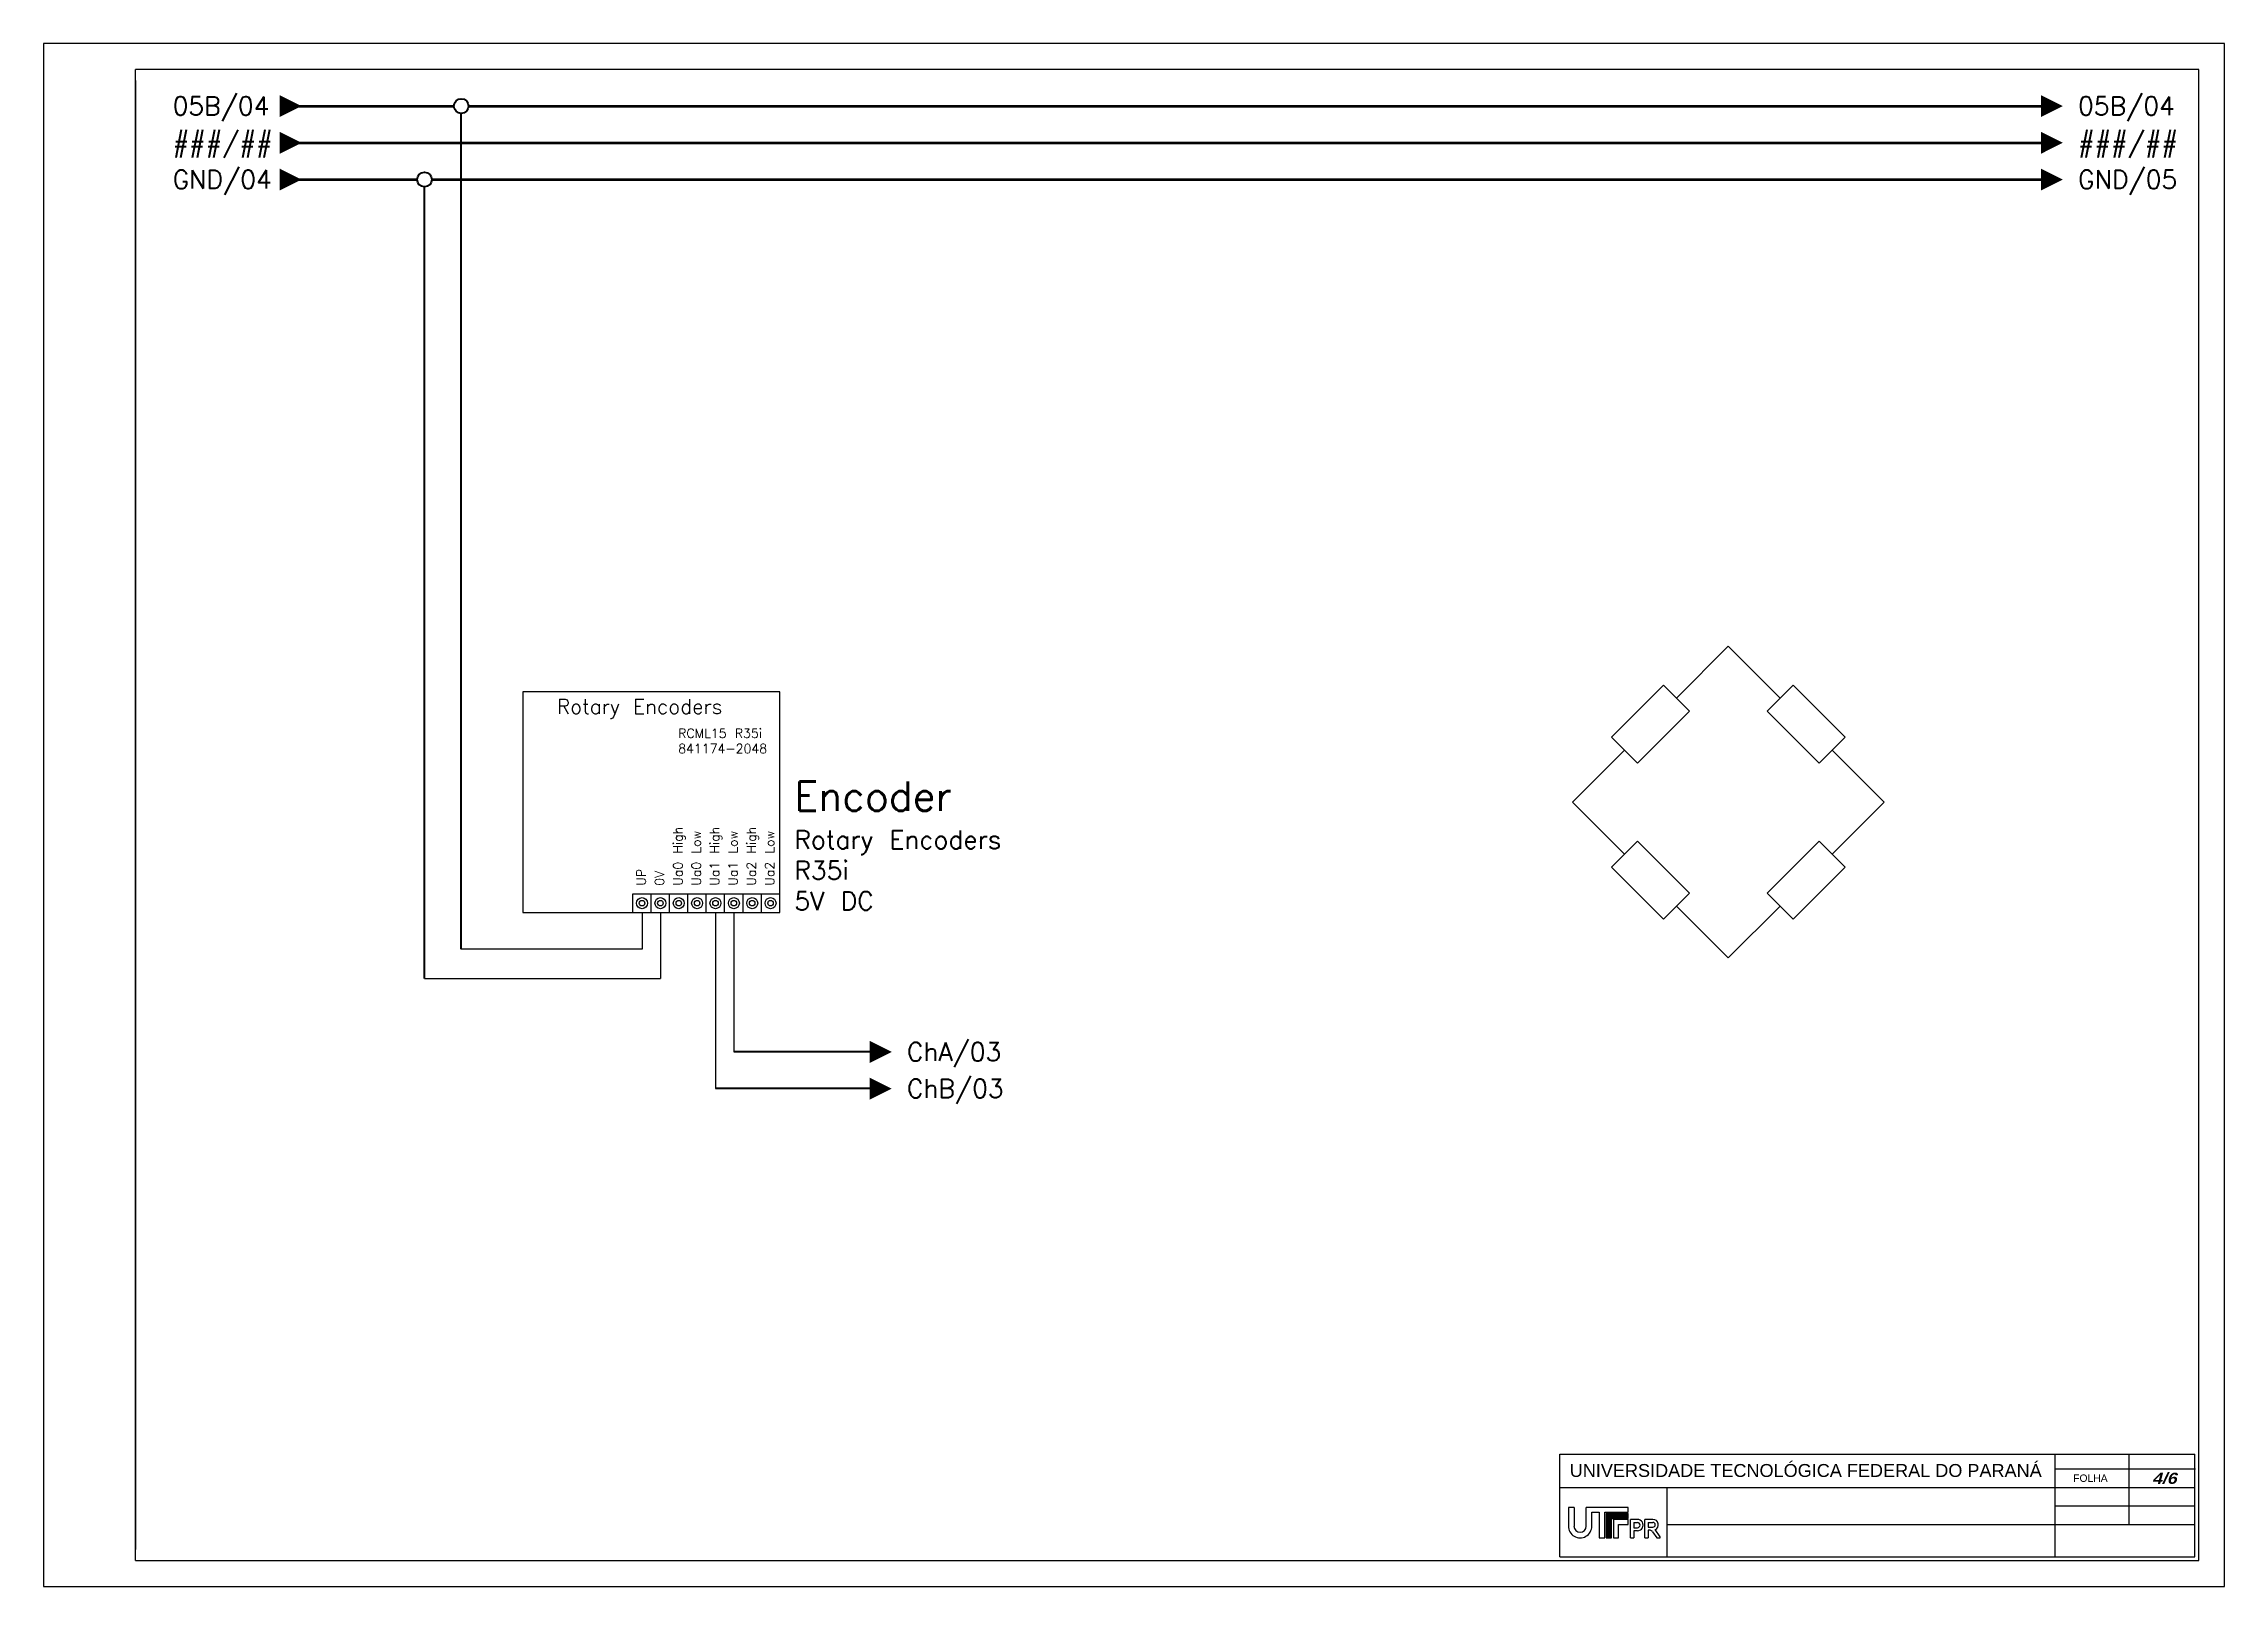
# Model space of a CAD drawing. Header units: millimetres. Extents: x 730 to 1027, y 566 to 776.
import ezdxf
from ezdxf.enums import TextEntityAlignment as Align

# ---------------------------------------------------------------- set-up
doc = ezdxf.new("R2010")
doc.units = ezdxf.units.MM
doc.layers.add('Cabos', color=7, linetype='Continuous', lineweight=40)
doc.layers.add('Eletroduto', color=3, linetype='Continuous')
doc.layers.add('Paredes', color=7, linetype='Continuous')
doc.styles.add('bold', font='')
doc.styles.get("Standard").update_dxf_attribs({"font": 'txt.shx', "height": 5})
doc.styles.add('style1', font='arial.ttf')
doc.styles.get('bold').set_extended_font_data('Arial Black', italic=True)

msp = doc.modelspace()

# ---------------------------------------------------------------- hatches: boundary and pattern name
at = {"lineweight": -3}
h = msp.add_hatch(color=256, dxfattribs=at)
h.set_gradient(color2=(0, 0, 0), tint=1)
h.paths.add_polyline_path([(762.56, 769.13), (762.56, 766.13), (765.56, 767.63)])
h = msp.add_hatch(color=256, dxfattribs=at)
h.set_gradient(color2=(0, 0, 0), tint=1)
h.paths.add_polyline_path([(1002.43, 769.13), (1002.43, 766.13), (1005.43, 767.63)])
h = msp.add_hatch(color=256, dxfattribs=at)
h.set_gradient(color2=(0, 0, 0), tint=1)
h.paths.add_polyline_path([(762.56, 759.13), (762.56, 756.13), (765.56, 757.63)])
h = msp.add_hatch(color=256, dxfattribs=at)
h.set_gradient(color2=(0, 0, 0), tint=1)
h.paths.add_polyline_path([(1002.43, 759.13), (1002.43, 756.13), (1005.43, 757.63)])
h = msp.add_hatch(color=256, dxfattribs=at)
h.set_gradient(color2=(0, 0, 0), tint=1)
h.paths.add_polyline_path([(842.93, 640.38), (842.93, 637.38), (845.93, 638.88)])
h = msp.add_hatch(color=256, dxfattribs=at)
h.set_gradient(color2=(0, 0, 0), tint=1)
h.paths.add_polyline_path([(842.93, 635.38), (842.93, 632.38), (845.93, 633.88)])
h = msp.add_hatch(color=2, dxfattribs=at)
h.set_gradient(color1=(255, 255, 0), color2=(255, 255, 15), one_color=1, tint=0.53)
h.paths.add_polyline_path([(946.22, 576.03), (943.22, 576.03), (943.22, 572.72), (943.97, 572.72), (943.97, 575.39), (946.22, 575.39)])
at = {"layer": 'Eletroduto', "lineweight": -3}
h = msp.add_hatch(color=256, dxfattribs=at)
h.set_gradient(color2=(0, 0, 0), tint=1)
h.paths.add_polyline_path([(762.56, 764.13), (762.56, 761.13), (765.56, 762.63)])
h = msp.add_hatch(color=256, dxfattribs=at)
h.set_gradient(color2=(0, 0, 0), tint=1)
h.paths.add_polyline_path([(1002.43, 764.13), (1002.43, 761.13), (1005.43, 762.63)])

# ---------------------------------------------------------------- linework, layer by layer
for p, q in [((1027.43, 776.13), (730.43, 776.13)), ((730.43, 776.13), (730.43, 566.13)), ((1027.43, 566.13), (1027.43, 776.13)), ((1023.93, 772.63), (742.93, 772.63)), ((742.93, 647.97), (742.93, 772.63)), ((1023.93, 569.63), (1023.93, 772.63)), ((830.68, 687.88), (795.68, 687.88)), ((795.68, 687.88), (795.68, 657.88)), ((830.68, 657.88), (830.68, 687.88)), ((810.68, 660.38), (830.68, 660.38)), ((810.68, 657.88), (810.68, 660.38)), ((813.18, 657.88), (813.18, 660.38)), ((815.68, 657.88), (815.68, 660.38)), ((818.18, 657.88), (818.18, 660.38)), ((820.68, 657.88), (820.68, 660.38)), ((823.18, 657.88), (823.18, 660.38)), ((825.68, 657.88), (825.68, 660.38)), ((828.18, 657.88), (828.18, 660.38)), ((795.68, 657.88), (830.68, 657.88)), ((811.93, 652.88), (787.3, 652.88)), ((742.93, 569.63), (742.93, 647.97)), ((782.3, 648.88), (814.43, 648.88)), ((742.93, 569.63), (1023.93, 569.63)), ((730.43, 566.13), (1027.43, 566.13))]:
    msp.add_line(p, q)
at = {"color": 4}
msp.add_line((742.93, 771.13), (742.93, 571.13), dxfattribs=at)
at = {"lineweight": 50}
for p, q in [((764.43, 767.63), (786.3, 767.63)), ((788.3, 767.63), (1003.93, 767.63)), ((764.43, 757.63), (781.3, 757.63)), ((783.3, 757.63), (1003.93, 757.63))]:
    msp.add_line(p, q, dxfattribs=at)
at = {"lineweight": -3}
for p, q in [((938.09, 576.88), (938.09, 574.3)), ((938.86, 576.88), (938.09, 576.88)), ((938.86, 576.88), (938.86, 574.33)), ((946.22, 576.88), (940.53, 576.88)), ((940.53, 574.33), (940.53, 576.88)), ((941.3, 576.21), (942.29, 576.21)), ((941.3, 574.33), (941.3, 576.21)), ((942.29, 576.21), (942.29, 572.72)), ((943.03, 572.72), (943.03, 576.21)), ((943.03, 576.21), (946.22, 576.21)), ((946.22, 576.21), (946.22, 576.88)), ((943.22, 576.03), (943.22, 572.72)), ((946.22, 576.03), (943.22, 576.03)), ((943.97, 572.72), (943.97, 575.39)), ((943.97, 575.39), (946.22, 575.39)), ((946.22, 575.24), (944.23, 575.24)), ((944.23, 575.24), (944.23, 572.72)), ((944.92, 572.72), (944.92, 574.57)), ((944.92, 574.57), (946.22, 574.57)), ((946.22, 575.39), (946.22, 576.03)), ((946.22, 574.57), (946.22, 575.24)), ((946.54, 572.72), (946.54, 575.24)), ((947.51, 575.24), (946.54, 575.24)), ((946.99, 574.82), (946.99, 574.12)), ((946.99, 574.82), (947.5, 574.82)), ((946.99, 574.12), (947.5, 574.12)), ((947.5, 573.7), (946.99, 573.7)), ((946.99, 573.7), (946.99, 572.72)), ((949.61, 575.24), (948.49, 575.24)), ((948.49, 572.72), (948.49, 575.24)), ((948.96, 574.83), (948.96, 574.19)), ((948.96, 574.83), (949.61, 574.83)), ((948.96, 574.19), (949.61, 574.19)), ((949.21, 573.77), (948.96, 573.77)), ((948.96, 573.77), (948.96, 572.72)), ((949.56, 573.57), (950.14, 572.72)), ((950.6, 572.86), (949.91, 573.85)), ((942.29, 572.72), (943.03, 572.72)), ((943.22, 572.72), (943.97, 572.72)), ((944.23, 572.72), (944.92, 572.72)), ((946.54, 572.72), (946.99, 572.72)), ((948.49, 572.72), (948.96, 572.72)), ((950.14, 572.72), (950.6, 572.72)), ((950.6, 572.72), (950.6, 572.86))]:
    msp.add_line(p, q, dxfattribs=at)
for centre, radius in [((811.93, 659.13), 0.75), ((811.93, 659.13), 0.375), ((814.43, 659.13), 0.75), ((814.43, 659.13), 0.375), ((816.93, 659.13), 0.75), ((816.93, 659.13), 0.375), ((819.43, 659.13), 0.75), ((819.43, 659.13), 0.375), ((821.93, 659.13), 0.75), ((821.93, 659.13), 0.375), ((824.43, 659.13), 0.75), ((824.43, 659.13), 0.375), ((826.93, 659.13), 0.75), ((826.93, 659.13), 0.375), ((829.43, 659.13), 0.75), ((829.43, 659.13), 0.375)]:
    msp.add_circle(centre, radius)
for centre, radius, start, end in [((939.69, 574.33), 1.6, 179.2417, 0), ((939.69, 574.33), 0.839, 180, 0), ((947.5, 574.47), 0.771, 270, 90.7895), ((947.5, 574.47), 0.35, 270, 90), ((949.61, 574.51), 0.729, 154.1035, 154.6042), ((949.61, 574.51), 0.729, 205.3958, 205.8965), ((949.21, 573.36), 0.404, 29.8607, 90), ((949.61, 574.51), 0.729, 294.2136, 90), ((949.61, 574.51), 0.318, 270, 90)]:
    msp.add_arc(centre, radius, start, end, dxfattribs=at)
at = {"layer": 'Cabos'}
for p, q in [((787.3, 652.88), (787.3, 766.63)), ((782.3, 648.88), (782.3, 756.63)), ((844.43, 638.88), (824.43, 638.88)), ((844.43, 633.88), (821.93, 633.88))]:
    msp.add_line(p, q, dxfattribs=at)
at = {"layer": 'Cabos', "lineweight": -3}
for p, q in [((811.93, 657.88), (811.93, 652.88)), ((814.43, 657.88), (814.43, 648.88)), ((821.93, 657.88), (821.93, 633.88)), ((824.43, 657.88), (824.43, 638.88))]:
    msp.add_line(p, q, dxfattribs=at)
at = {"layer": 'Cabos'}
for centre in [(787.3, 767.63), (782.3, 757.63)]:
    msp.add_circle(centre, 1, dxfattribs=at)
at = {"layer": 'Eletroduto', "lineweight": 50}
msp.add_line((764.43, 762.63), (1003.93, 762.63), dxfattribs=at)
at = {"layer": 'Eletroduto'}
for p, q in [((959.87, 694.09), (952.8, 687.02)), ((966.94, 687.02), (959.87, 694.09)), ((943.96, 681.72), (951.03, 688.79)), ((951.03, 688.79), (954.56, 685.25)), ((968.71, 688.79), (965.17, 685.25)), ((975.78, 681.72), (968.71, 688.79)), ((954.56, 685.25), (947.49, 678.18)), ((965.17, 685.25), (972.24, 678.18)), ((947.49, 678.18), (943.96, 681.72)), ((972.24, 678.18), (975.78, 681.72)), ((945.73, 679.95), (938.65, 672.88)), ((981.08, 672.88), (974.01, 679.95)), ((938.65, 672.88), (945.73, 665.81)), ((974.01, 665.81), (981.08, 672.88)), ((947.49, 667.58), (943.96, 664.04)), ((947.49, 667.58), (954.56, 660.51)), ((965.17, 660.51), (972.24, 667.58)), ((972.24, 667.58), (975.78, 664.04)), ((943.96, 664.04), (951.03, 656.97)), ((975.78, 664.04), (968.71, 656.97)), ((951.03, 656.97), (954.56, 660.51)), ((968.71, 656.97), (965.17, 660.51)), ((952.8, 658.74), (959.87, 651.67)), ((959.87, 651.67), (966.94, 658.74))]:
    msp.add_line(p, q, dxfattribs=at)
at = {"layer": 'Paredes', "lineweight": -3}
for p, q in [((936.93, 584.13), (1023.42, 584.13)), ((936.93, 570.13), (936.93, 584.13)), ((1004.39, 570.13), (1004.39, 584.13)), ((1014.46, 574.56), (1014.46, 584.13)), ((1023.42, 570.13), (1023.42, 584.13)), ((936.93, 579.6), (1023.42, 579.6)), ((951.53, 570.13), (951.53, 579.6)), ((1004.39, 582.12), (1023.5, 582.12)), ((1004.39, 577.08), (1023.42, 577.08)), ((1004.39, 577.08), (1023.42, 577.08)), ((951.53, 574.56), (1023.42, 574.56)), ((936.93, 570.13), (1023.42, 570.13))]:
    msp.add_line(p, q, dxfattribs=at)

# ---------------------------------------------------------------- texts
at = {"lineweight": -3}
for s, height, style, p in [('UNIVERSIDADE TECNOLÓGICA FEDERAL DO PARANÁ', 1.7621, 'style1', (970.41, 582.12)), ('FOLHA', 1.007, 'style1', (1009.18, 580.86)), ('4/6', 1.51, 'bold', (1019.25, 580.86))]:
    msp.add_text(s, height=height, dxfattribs=dict(at, style=style)).set_placement(p, align=Align.MIDDLE)
at = {"lineweight": -3, "char_height": 2.5, "attachment_point": 1}
for s, insert in [('05B/04', (748, 768.9)), ('05B/04', (1007.5, 768.9)), ('GND/04', (748, 758.9)), ('GND/05', (1007.5, 758.9)), ('ChA/03', (848, 640.15)), ('ChB/03', (848, 635.15))]:
    msp.add_mtext_dynamic_manual_height_columns(s, width=23.2167, gutter_width=25, heights=[0], dxfattribs=dict(at, insert=insert))
at = {"attachment_point": 1}
for s, width, gutter_width, insert, char_height in [('Rotary Encoders ', 30.332, 6.25, (800.34, 686.88), 2), ('   RCML15 R35i\\P   841174-2048', 18.163, 6.25, (813.51, 682.88), 1.25), ('{\\H1.6x;Encoder}\\PRotary Encoders  \\PR35i\\P5V DC', 40.0997, 12.5, (832.68, 675.69), 2.5)]:
    msp.add_mtext_dynamic_manual_height_columns(s, width=width, gutter_width=gutter_width, heights=[0], dxfattribs=dict(at, insert=insert, char_height=char_height))
at = {"char_height": 1.25, "attachment_point": 1, "rotation": 90}
for s, width, insert in [(' Ua0 High ', 10.3572, (816.18, 660.38)), (' Ua0 Low ', 10.2859, (818.68, 660.38)), (' Ua1 High ', 10.1334, (821.18, 660.38)), (' Ua1 Low ', 10.4408, (823.68, 660.38)), (' Ua2 High ', 10.9991, (826.18, 660.38)), (' Ua2 Low ', 9.7646, (828.68, 660.38)), (' UP', 3.75, (811.18, 660.38)), (' 0V', 3.75, (813.68, 660.38))]:
    msp.add_mtext_dynamic_manual_height_columns(s, width=width, gutter_width=6.25, heights=[0], dxfattribs=dict(at, insert=insert))
at = {"layer": 'Eletroduto', "lineweight": -3, "char_height": 2.5, "attachment_point": 1}
for insert in [(748, 763.9), (1007.5, 763.9)]:
    msp.add_mtext_dynamic_manual_height_columns('###/##', width=23.2167, gutter_width=25, heights=[0], dxfattribs=dict(at, insert=insert))

doc.saveas('drawing.dxf')
